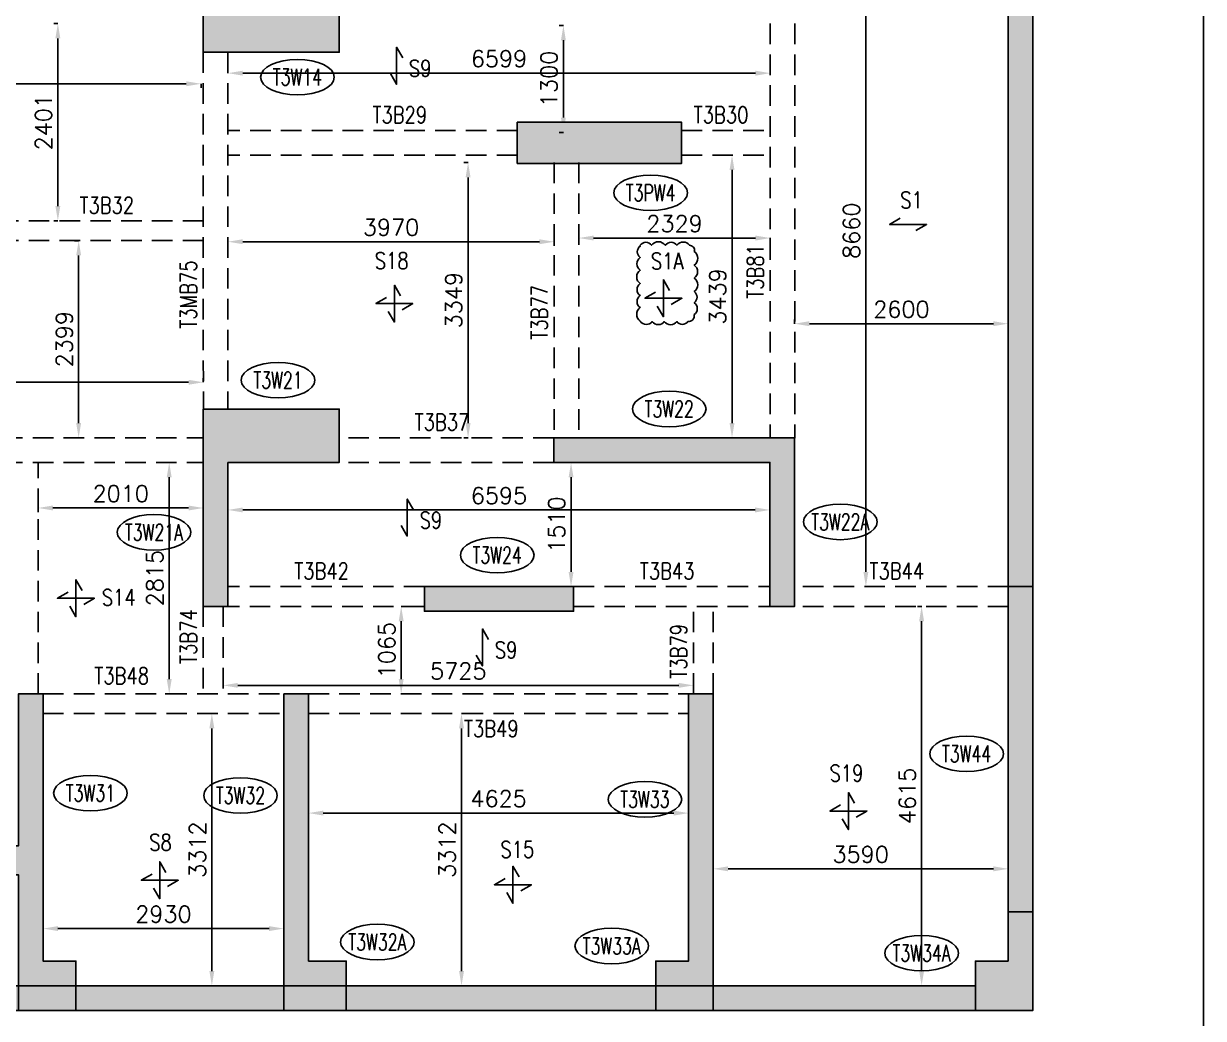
# Model space of a CAD drawing. Header units: millimetres. Extents: x 3105849 to 3692204, y 664613 to 1031566.
# Drawn here: x 3166426 to 3180783, y 676953 to 689056 of the extents above; entities that cross this region are included whole.
import ezdxf
from ezdxf.enums import TextEntityAlignment as Align

# ---------------------------------------------------------------- set-up
doc = ezdxf.new("R2010")
doc.units = ezdxf.units.MM
doc.header["$LTSCALE"] = 100
doc.header["$MEASUREMENT"] = 0
doc.linetypes.add('HIDDEN', pattern=[0.375, 0.25, -0.125])
for name, color, linetype in [('BEAM', 3, 'Continuous'), ('BEAM NO', 3, 'Continuous'), ('CLOUD R1 09.01.2026', 7, 'Continuous'), ('COL', 6, 'Continuous'), ('col solid', 20, 'Continuous'), ('COL-NO TOWR-T3', 8, 'Continuous'), ('POD BEAM', 3, 'Continuous'), ('PODIUM COL', 6, 'Continuous'), ('PODIUM COL SOLID', 20, 'Continuous'), ('RET. WALL', 6, 'Continuous'), ('SLABS NO T2', 3, 'Continuous'), ('SYMBOL', 1, 'Continuous')]:
    doc.layers.add(name, color=color, linetype=linetype)
doc.layers.add('RET. WALL HATCH', color=40, linetype='Continuous', lineweight=15)
doc.layers.add('SLAB NO', color=3, linetype='Continuous', lineweight=35)
doc.styles.add('romance', font='romans.shx')
doc.styles.add('ROMANS', font='romans.shx', dxfattribs={"width": 0.8})
doc.dimstyles.new('100T', dxfattribs={"dimtxt": 200, "dimasz": 180, "dimexe": 50, "dimexo": 50, "dimgap": 75, "dimtad": 1, "dimdec": 0, "dimzin": 0, "dimdsep": 46, "dimtxsty": 'romance', "dimcen": 0.09, "dimdle": 150, "dimclrd": 11, "dimclre": 11, "dimclrt": 2, "dimadec": 0, "dimazin": 0, "dimtfac": 1, "dimtdec": 0, "dimtofl": 0, "dimtmove": 0, "dimatfit": 3, "dimfxl": 1, "dimtolj": 1, "dimtzin": 0, "dimarcsym": 0})

# ---------------------------------------------------------------- blocks, each defined once
blk = doc.blocks.new('A$C08c7907b')
at = {"layer": 'COL-NO TOWR-T3', "color": 8}
blk.add_ellipse((-503, 194, 0), major_axis=(448, 0), ratio=0.482829, dxfattribs=at)
at = {"layer": 'COL-NO TOWR-T3', "color": 3, "style": 'ROMANS', "width": 0.8}
blk.add_attdef('12345', text='', height=200, dxfattribs=at).set_placement((-503, 194, 0), align=Align.MIDDLE_CENTER)
blk = doc.blocks.new('A$C7B313EF1')
at = {"layer": 'SYMBOL', "color": 2, "linetype": 'Continuous'}
for points in [[(300, 320), (225, 450), (225, 0), (150, 130)], [(130, 300), (0, 225), (450, 225), (320, 150)]]:
    blk.add_lwpolyline(points, dxfattribs=at)
blk = doc.blocks.new('A$C6DB00AAD')
at = {"layer": 'SYMBOL', "color": 2, "linetype": 'Continuous'}
blk.add_lwpolyline([(150, 320), (75, 450), (75, 0), (0, 130)], dxfattribs=at)
blk = doc.blocks.new('*D2773')
at = {"layer": 'Defpoints', "color": 0, "transparency": 16777216}
for p in [(3178408, 685405), (3175808, 682206, 0), (3178408, 682206, 0)]:
    blk.add_point(p, dxfattribs=at)
at = {"layer": 'SLABS NO T2', "color": 11, "lineweight": -2, "transparency": 16777216}
for p, q in [((3175808, 685404), (3175808, 685455)), ((3175988, 685405), (3178228, 685405)), ((3178408, 685404), (3178408, 685455))]:
    blk.add_line(p, q, dxfattribs=at)
at = {"layer": 'SLABS NO T2', "color": 11, "transparency": 16777216}
for points in [[(3175988, 685435), (3175988, 685375), (3175808, 685405)], [(3178228, 685435), (3178228, 685375), (3178408, 685405)]]:
    blk.add_solid(points, dxfattribs=at)
at = {"layer": 'SLABS NO T2', "color": 2, "transparency": 16777216, "insert": (3177108, 685580), "char_height": 200, "attachment_point": 5, "style": 'romance'}
blk.add_mtext('\\A1;2600', dxfattribs=at)
blk = doc.blocks.new('*D2774')
at = {"layer": 'Defpoints', "color": 0, "transparency": 16777216}
for p in [(3175808, 690866, 0), (3175808, 682206, 0), (3176676, 682206)]:
    blk.add_point(p, dxfattribs=at)
at = {"layer": 'SLABS NO T2', "color": 11, "lineweight": -2, "transparency": 16777216}
for p, q in [((3176675, 690866), (3176726, 690866)), ((3176676, 690686), (3176676, 682386)), ((3176675, 682206), (3176726, 682206))]:
    blk.add_line(p, q, dxfattribs=at)
at = {"layer": 'SLABS NO T2', "color": 11, "transparency": 16777216}
for points in [[(3176646, 690686), (3176706, 690686), (3176676, 690866)], [(3176646, 682386), (3176706, 682386), (3176676, 682206)]]:
    blk.add_solid(points, dxfattribs=at)
at = {"layer": 'SLABS NO T2', "color": 2, "transparency": 16777216, "insert": (3176501, 686536), "char_height": 200, "attachment_point": 5, "rotation": 90, "style": 'romance'}
blk.add_mtext('\\A1;8660', dxfattribs=at)
blk = doc.blocks.new('*D2775')
at = {"layer": 'Defpoints', "color": 0, "transparency": 16777216}
for p in [(3172995, 689033), (3174954, 689033), (3174954, 687733, 0)]:
    blk.add_point(p, dxfattribs=at)
at = {"layer": 'SLABS NO T2', "color": 11, "lineweight": -2, "transparency": 16777216}
for p, q in [((3172996, 689033), (3172945, 689033)), ((3172995, 687913), (3172995, 688853)), ((3172996, 687733), (3172945, 687733))]:
    blk.add_line(p, q, dxfattribs=at)
at = {"layer": 'SLABS NO T2', "color": 11, "transparency": 16777216}
for points in [[(3172965, 688853), (3173025, 688853), (3172995, 689033)], [(3172965, 687913), (3173025, 687913), (3172995, 687733)]]:
    blk.add_solid(points, dxfattribs=at)
at = {"layer": 'SLABS NO T2', "color": 2, "transparency": 16777216, "insert": (3172820, 688383), "char_height": 200, "attachment_point": 5, "rotation": 90, "style": 'romance'}
blk.add_mtext('\\A1;1300', dxfattribs=at)
blk = doc.blocks.new('*D2776')
at = {"layer": 'Defpoints', "color": 0, "transparency": 16777216}
for p in [(3175512, 688453), (3168913, 687755, 0), (3175512, 687756, 0)]:
    blk.add_point(p, dxfattribs=at)
at = {"layer": 'SLABS NO T2', "color": 11, "lineweight": -2, "transparency": 16777216}
for p, q in [((3168913, 688452), (3168913, 688503)), ((3169093, 688453), (3175332, 688453)), ((3175512, 688452), (3175512, 688503))]:
    blk.add_line(p, q, dxfattribs=at)
at = {"layer": 'SLABS NO T2', "color": 11, "transparency": 16777216}
for points in [[(3169093, 688483), (3169093, 688423), (3168913, 688453)], [(3175332, 688483), (3175332, 688423), (3175512, 688453)]]:
    blk.add_solid(points, dxfattribs=at)
at = {"layer": 'SLABS NO T2', "color": 2, "transparency": 16777216, "insert": (3172212, 688628), "char_height": 200, "attachment_point": 5, "style": 'romance'}
blk.add_mtext('\\A1;6599', dxfattribs=at)
blk = doc.blocks.new('*D2777')
at = {"layer": 'Defpoints', "color": 0, "transparency": 16777216}
for p in [(3168913, 687455, 0), (3172883, 687365), (3172883, 686402)]:
    blk.add_point(p, dxfattribs=at)
at = {"layer": 'SLABS NO T2', "color": 11, "lineweight": -2, "transparency": 16777216}
for p, q in [((3168913, 686403), (3168913, 686352)), ((3169093, 686402), (3172703, 686402)), ((3172883, 686403), (3172883, 686352))]:
    blk.add_line(p, q, dxfattribs=at)
at = {"layer": 'SLABS NO T2', "color": 11, "transparency": 16777216}
for points in [[(3169093, 686432), (3169093, 686372), (3168913, 686402)], [(3172703, 686432), (3172703, 686372), (3172883, 686402)]]:
    blk.add_solid(points, dxfattribs=at)
at = {"layer": 'SLABS NO T2', "color": 2, "transparency": 16777216, "insert": (3170898, 686577), "char_height": 200, "attachment_point": 5, "style": 'romance'}
blk.add_mtext('\\A1;3970', dxfattribs=at)
blk = doc.blocks.new('*D2778')
at = {"layer": 'Defpoints', "color": 0, "transparency": 16777216}
for p in [(3171835, 687365), (3172883, 687365), (3172878, 684016)]:
    blk.add_point(p, dxfattribs=at)
at = {"layer": 'SLABS NO T2', "color": 11, "lineweight": -2, "transparency": 16777216}
for p, q in [((3171836, 687365), (3171785, 687365)), ((3171835, 684196), (3171835, 687185)), ((3171836, 684016), (3171785, 684016))]:
    blk.add_line(p, q, dxfattribs=at)
at = {"layer": 'SLABS NO T2', "color": 11, "transparency": 16777216}
for points in [[(3171805, 687185), (3171865, 687185), (3171835, 687365)], [(3171805, 684196), (3171865, 684196), (3171835, 684016)]]:
    blk.add_solid(points, dxfattribs=at)
at = {"layer": 'SLABS NO T2', "color": 2, "transparency": 16777216, "insert": (3171660, 685691), "char_height": 200, "attachment_point": 5, "rotation": 90, "style": 'romance'}
blk.add_mtext('\\A1;3349', dxfattribs=at)
blk = doc.blocks.new('*D2779')
at = {"layer": 'Defpoints', "color": 0, "transparency": 16777216}
for p in [(3173183, 687365), (3175512, 687365), (3175512, 686447)]:
    blk.add_point(p, dxfattribs=at)
at = {"layer": 'SLABS NO T2', "color": 11, "lineweight": -2, "transparency": 16777216}
for p, q in [((3173183, 686448), (3173183, 686397)), ((3173363, 686447), (3175332, 686447)), ((3175512, 686448), (3175512, 686397))]:
    blk.add_line(p, q, dxfattribs=at)
at = {"layer": 'SLABS NO T2', "color": 11, "transparency": 16777216}
for points in [[(3173363, 686477), (3173363, 686417), (3173183, 686447)], [(3175332, 686477), (3175332, 686417), (3175512, 686447)]]:
    blk.add_solid(points, dxfattribs=at)
at = {"layer": 'SLABS NO T2', "color": 2, "transparency": 16777216, "insert": (3174347, 686622), "char_height": 200, "attachment_point": 5, "style": 'romance'}
blk.add_mtext('\\A1;2329', dxfattribs=at)
blk = doc.blocks.new('*D2780')
at = {"layer": 'Defpoints', "color": 0, "transparency": 16777216}
for p in [(3175512, 687456, 0), (3175047, 684016), (3175512, 684016)]:
    blk.add_point(p, dxfattribs=at)
at = {"layer": 'SLABS NO T2', "color": 11, "lineweight": -2, "transparency": 16777216}
for p, q in [((3175048, 687456), (3174997, 687456)), ((3175047, 687276), (3175047, 684196)), ((3175048, 684016), (3174997, 684016))]:
    blk.add_line(p, q, dxfattribs=at)
at = {"layer": 'SLABS NO T2', "color": 11, "transparency": 16777216}
for points in [[(3175017, 687276), (3175077, 687276), (3175047, 687456)], [(3175017, 684196), (3175077, 684196), (3175047, 684016)]]:
    blk.add_solid(points, dxfattribs=at)
at = {"layer": 'SLABS NO T2', "color": 2, "transparency": 16777216, "insert": (3174872, 685736), "char_height": 200, "attachment_point": 5, "rotation": 90, "style": 'romance'}
blk.add_mtext('\\A1;3439', dxfattribs=at)
blk = doc.blocks.new('*D2783')
at = {"layer": 'Defpoints', "color": 0, "transparency": 16777216}
for p in [(3163135, 689183, 0), (3168585, 689183, 0), (3168585, 688324)]:
    blk.add_point(p, dxfattribs=at)
at = {"layer": 'SLABS NO T2', "color": 11, "lineweight": -2, "transparency": 16777216}
for p, q in [((3163135, 688325), (3163135, 688274)), ((3163315, 688324), (3168405, 688324)), ((3168585, 688325), (3168585, 688274))]:
    blk.add_line(p, q, dxfattribs=at)
at = {"layer": 'SLABS NO T2', "color": 11, "transparency": 16777216}
for points in [[(3163315, 688354), (3163315, 688294), (3163135, 688324)], [(3168405, 688354), (3168405, 688294), (3168585, 688324)]]:
    blk.add_solid(points, dxfattribs=at)
at = {"layer": 'SLABS NO T2', "color": 2, "transparency": 16777216, "insert": (3165860, 688499), "char_height": 200, "attachment_point": 5, "style": 'romance'}
blk.add_mtext('\\A1;5450', dxfattribs=at)
blk = doc.blocks.new('*D2784')
at = {"layer": 'Defpoints', "color": 0, "transparency": 16777216}
for p in [(3168613, 689056, 0), (3166843, 686655), (3168613, 686655)]:
    blk.add_point(p, dxfattribs=at)
at = {"layer": 'SLABS NO T2', "color": 11, "lineweight": -2, "transparency": 16777216}
for p, q in [((3166844, 689056), (3166793, 689056)), ((3166843, 688876), (3166843, 686835)), ((3166844, 686655), (3166793, 686655))]:
    blk.add_line(p, q, dxfattribs=at)
at = {"layer": 'SLABS NO T2', "color": 11, "transparency": 16777216}
for points in [[(3166813, 688876), (3166873, 688876), (3166843, 689056)], [(3166813, 686835), (3166873, 686835), (3166843, 686655)]]:
    blk.add_solid(points, dxfattribs=at)
at = {"layer": 'SLABS NO T2', "color": 2, "transparency": 16777216, "insert": (3166668, 687856), "char_height": 200, "attachment_point": 5, "rotation": 90, "style": 'romance'}
blk.add_mtext('\\A1;2401', dxfattribs=at)
blk = doc.blocks.new('*D2785')
at = {"layer": 'Defpoints', "color": 0, "transparency": 16777216}
for p in [(3168613, 684692), (3163163, 684016, 0), (3168613, 684016, 0)]:
    blk.add_point(p, dxfattribs=at)
at = {"layer": 'SLABS NO T2', "color": 11, "lineweight": -2, "transparency": 16777216}
for p, q in [((3163163, 684692), (3163163, 684742)), ((3163343, 684692), (3168433, 684692)), ((3168613, 684692), (3168613, 684742))]:
    blk.add_line(p, q, dxfattribs=at)
at = {"layer": 'SLABS NO T2', "color": 11, "transparency": 16777216}
for points in [[(3163343, 684722), (3163343, 684662), (3163163, 684692)], [(3168433, 684722), (3168433, 684662), (3168613, 684692)]]:
    blk.add_solid(points, dxfattribs=at)
at = {"layer": 'SLABS NO T2', "color": 2, "transparency": 16777216, "insert": (3165888, 684867), "char_height": 200, "attachment_point": 5, "style": 'romance'}
blk.add_mtext('\\A1;5450', dxfattribs=at)
blk = doc.blocks.new('*D2786')
at = {"layer": 'Defpoints', "color": 0, "transparency": 16777216}
for p in [(3168613, 686415), (3167096, 684016), (3168613, 684016, 0)]:
    blk.add_point(p, dxfattribs=at)
at = {"layer": 'SLABS NO T2', "color": 11, "lineweight": -2, "transparency": 16777216}
for p, q in [((3167096, 686415), (3167046, 686415)), ((3167096, 686235), (3167096, 684196)), ((3167096, 684016), (3167046, 684016))]:
    blk.add_line(p, q, dxfattribs=at)
at = {"layer": 'SLABS NO T2', "color": 11, "transparency": 16777216}
for points in [[(3167066, 686235), (3167126, 686235), (3167096, 686415)], [(3167066, 684196), (3167126, 684196), (3167096, 684016)]]:
    blk.add_solid(points, dxfattribs=at)
at = {"layer": 'SLABS NO T2', "color": 2, "transparency": 16777216, "insert": (3166921, 685216), "char_height": 200, "attachment_point": 5, "rotation": 90, "style": 'romance'}
blk.add_mtext('\\A1;2399', dxfattribs=at)
blk = doc.blocks.new('*D2798')
at = {"layer": 'Defpoints', "color": 0, "transparency": 16777216}
for p in [(3166663, 680661, 0), (3169593, 680661, 0), (3169593, 678046)]:
    blk.add_point(p, dxfattribs=at)
at = {"layer": 'SLABS NO T2', "color": 11, "lineweight": -2, "transparency": 16777216}
for p, q in [((3166663, 678047), (3166663, 677996)), ((3166843, 678046), (3169413, 678046)), ((3169593, 678047), (3169593, 677996))]:
    blk.add_line(p, q, dxfattribs=at)
at = {"layer": 'SLABS NO T2', "color": 11, "transparency": 16777216}
for points in [[(3166843, 678076), (3166843, 678016), (3166663, 678046)], [(3169413, 678076), (3169413, 678016), (3169593, 678046)]]:
    blk.add_solid(points, dxfattribs=at)
at = {"layer": 'SLABS NO T2', "color": 2, "transparency": 16777216, "insert": (3168128, 678221), "char_height": 200, "attachment_point": 5, "style": 'romance'}
blk.add_mtext('\\A1;2930', dxfattribs=at)
blk = doc.blocks.new('*D2799')
at = {"layer": 'Defpoints', "color": 0, "transparency": 16777216}
for p in [(3169893, 680661, 0), (3174518, 680661, 0), (3174518, 679451)]:
    blk.add_point(p, dxfattribs=at)
at = {"layer": 'SLABS NO T2', "color": 11, "lineweight": -2, "transparency": 16777216}
for p, q in [((3169893, 679452), (3169893, 679401)), ((3170073, 679451), (3174338, 679451)), ((3174518, 679452), (3174518, 679401))]:
    blk.add_line(p, q, dxfattribs=at)
at = {"layer": 'SLABS NO T2', "color": 11, "transparency": 16777216}
for points in [[(3170073, 679481), (3170073, 679421), (3169893, 679451)], [(3174338, 679481), (3174338, 679421), (3174518, 679451)]]:
    blk.add_solid(points, dxfattribs=at)
at = {"layer": 'SLABS NO T2', "color": 2, "transparency": 16777216, "insert": (3172206, 679626), "char_height": 200, "attachment_point": 5, "style": 'romance'}
blk.add_mtext('\\A1;4625', dxfattribs=at)
blk = doc.blocks.new('*D2830')
at = {"layer": 'Defpoints', "color": 0, "transparency": 16777216}
for p in [(3166603, 683716, 0), (3168613, 683716, 0), (3168613, 683163)]:
    blk.add_point(p, dxfattribs=at)
at = {"layer": 'SLABS NO T2', "color": 11, "lineweight": -2, "transparency": 16777216}
for p, q in [((3166603, 683164), (3166603, 683113)), ((3166783, 683163), (3168433, 683163)), ((3168613, 683164), (3168613, 683113))]:
    blk.add_line(p, q, dxfattribs=at)
at = {"layer": 'SLABS NO T2', "color": 11, "transparency": 16777216}
for points in [[(3166783, 683193), (3166783, 683133), (3166603, 683163)], [(3168433, 683193), (3168433, 683133), (3168613, 683163)]]:
    blk.add_solid(points, dxfattribs=at)
at = {"layer": 'SLABS NO T2', "color": 2, "transparency": 16777216, "insert": (3167608, 683338), "char_height": 200, "attachment_point": 5, "style": 'romance'}
blk.add_mtext('\\A1;2010', dxfattribs=at)
blk = doc.blocks.new('*D2831')
at = {"layer": 'Defpoints', "color": 0, "transparency": 16777216}
for p in [(3168613, 683716, 0), (3168198, 680901), (3168613, 680901, 0)]:
    blk.add_point(p, dxfattribs=at)
at = {"layer": 'SLABS NO T2', "color": 11, "lineweight": -2, "transparency": 16777216}
for p, q in [((3168199, 683716), (3168148, 683716)), ((3168198, 683536), (3168198, 681081)), ((3168199, 680901), (3168148, 680901))]:
    blk.add_line(p, q, dxfattribs=at)
at = {"layer": 'SLABS NO T2', "color": 11, "transparency": 16777216}
for points in [[(3168168, 683536), (3168228, 683536), (3168198, 683716)], [(3168168, 681081), (3168228, 681081), (3168198, 680901)]]:
    blk.add_solid(points, dxfattribs=at)
at = {"layer": 'SLABS NO T2', "color": 2, "transparency": 16777216, "insert": (3168023, 682309), "char_height": 200, "attachment_point": 5, "rotation": 90, "style": 'romance'}
blk.add_mtext('\\A1;2815', dxfattribs=at)
blk = doc.blocks.new('*D2832')
at = {"layer": 'Defpoints', "color": 0, "transparency": 16777216}
for p in [(3169593, 680661, 0), (3168717, 677350), (3169593, 677350, 0)]:
    blk.add_point(p, dxfattribs=at)
at = {"layer": 'SLABS NO T2', "color": 11, "lineweight": -2, "transparency": 16777216}
for p, q in [((3168717, 680661), (3168667, 680661)), ((3168717, 680481), (3168717, 677530)), ((3168717, 677350), (3168667, 677350))]:
    blk.add_line(p, q, dxfattribs=at)
at = {"layer": 'SLABS NO T2', "color": 11, "transparency": 16777216}
for points in [[(3168687, 680481), (3168747, 680481), (3168717, 680661)], [(3168687, 677530), (3168747, 677530), (3168717, 677350)]]:
    blk.add_solid(points, dxfattribs=at)
at = {"layer": 'SLABS NO T2', "color": 2, "transparency": 16777216, "insert": (3168542, 679006), "char_height": 200, "attachment_point": 5, "rotation": 90, "style": 'romance'}
blk.add_mtext('\\A1;3312', dxfattribs=at)
blk = doc.blocks.new('*D2833')
at = {"layer": 'Defpoints', "color": 0, "transparency": 16777216}
for p in [(3169893, 680661, 0), (3169893, 677350), (3171755, 677350)]:
    blk.add_point(p, dxfattribs=at)
at = {"layer": 'SLABS NO T2', "color": 11, "lineweight": -2, "transparency": 16777216}
for p, q in [((3171754, 680661), (3171805, 680661)), ((3171755, 680481), (3171755, 677530)), ((3171754, 677350), (3171805, 677350))]:
    blk.add_line(p, q, dxfattribs=at)
at = {"layer": 'SLABS NO T2', "color": 11, "transparency": 16777216}
for points in [[(3171725, 680481), (3171785, 680481), (3171755, 680661)], [(3171725, 677530), (3171785, 677530), (3171755, 677350)]]:
    blk.add_solid(points, dxfattribs=at)
at = {"layer": 'SLABS NO T2', "color": 2, "transparency": 16777216, "insert": (3171580, 679006), "char_height": 200, "attachment_point": 5, "rotation": 90, "style": 'romance'}
blk.add_mtext('\\A1;3312', dxfattribs=at)
blk = doc.blocks.new('*D2834')
at = {"layer": 'Defpoints', "color": 0, "transparency": 16777216}
for p in [(3168853, 681966, 0), (3168853, 680901, 0), (3171021, 680901)]:
    blk.add_point(p, dxfattribs=at)
at = {"layer": 'SLABS NO T2', "color": 11, "lineweight": -2, "transparency": 16777216}
for p, q in [((3171020, 681966), (3171071, 681966)), ((3171021, 681786), (3171021, 681081)), ((3171020, 680901), (3171071, 680901))]:
    blk.add_line(p, q, dxfattribs=at)
at = {"layer": 'SLABS NO T2', "color": 11, "transparency": 16777216}
for points in [[(3170991, 681786), (3171051, 681786), (3171021, 681966)], [(3170991, 681081), (3171051, 681081), (3171021, 680901)]]:
    blk.add_solid(points, dxfattribs=at)
at = {"layer": 'SLABS NO T2', "color": 2, "transparency": 16777216, "insert": (3170846, 681434), "char_height": 200, "attachment_point": 5, "rotation": 90, "style": 'romance'}
blk.add_mtext('\\A1;1065', dxfattribs=at)
blk = doc.blocks.new('*D2835')
at = {"layer": 'Defpoints', "color": 0, "transparency": 16777216}
for p in [(3168853, 681005), (3168853, 680901, 0), (3174578, 680901, 0)]:
    blk.add_point(p, dxfattribs=at)
at = {"layer": 'SLABS NO T2', "color": 11, "lineweight": -2, "transparency": 16777216}
for p, q in [((3168853, 681004), (3168853, 681055)), ((3174398, 681005), (3169033, 681005)), ((3174578, 681004), (3174578, 681055))]:
    blk.add_line(p, q, dxfattribs=at)
at = {"layer": 'SLABS NO T2', "color": 11, "transparency": 16777216}
for points in [[(3169033, 681035), (3169033, 680975), (3168853, 681005)], [(3174398, 681035), (3174398, 680975), (3174578, 681005)]]:
    blk.add_solid(points, dxfattribs=at)
at = {"layer": 'SLABS NO T2', "color": 2, "transparency": 16777216, "insert": (3171716, 681180), "char_height": 200, "attachment_point": 5, "style": 'romance'}
blk.add_mtext('\\A1;5725', dxfattribs=at)
blk = doc.blocks.new('*D2836')
at = {"layer": 'Defpoints', "color": 0, "transparency": 16777216}
for p in [(3168913, 683716), (3175508, 683716), (3175508, 683139)]:
    blk.add_point(p, dxfattribs=at)
at = {"layer": 'SLABS NO T2', "color": 11, "lineweight": -2, "transparency": 16777216}
for p, q in [((3168913, 683140), (3168913, 683089)), ((3169093, 683139), (3175328, 683139)), ((3175508, 683140), (3175508, 683089))]:
    blk.add_line(p, q, dxfattribs=at)
at = {"layer": 'SLABS NO T2', "color": 11, "transparency": 16777216}
for points in [[(3169093, 683169), (3169093, 683109), (3168913, 683139)], [(3175328, 683169), (3175328, 683109), (3175508, 683139)]]:
    blk.add_solid(points, dxfattribs=at)
at = {"layer": 'SLABS NO T2', "color": 2, "transparency": 16777216, "insert": (3172211, 683314), "char_height": 200, "attachment_point": 5, "style": 'romance'}
blk.add_mtext('\\A1;6595', dxfattribs=at)
blk = doc.blocks.new('*D2837')
at = {"layer": 'Defpoints', "color": 0, "transparency": 16777216}
for p in [(3168913, 683716), (3168913, 682206, 0), (3173088, 682206)]:
    blk.add_point(p, dxfattribs=at)
at = {"layer": 'SLABS NO T2', "color": 11, "lineweight": -2, "transparency": 16777216}
for p, q in [((3173087, 683716), (3173138, 683716)), ((3173088, 683536), (3173088, 682386)), ((3173087, 682206), (3173138, 682206))]:
    blk.add_line(p, q, dxfattribs=at)
at = {"layer": 'SLABS NO T2', "color": 11, "transparency": 16777216}
for points in [[(3173058, 683536), (3173118, 683536), (3173088, 683716)], [(3173058, 682386), (3173118, 682386), (3173088, 682206)]]:
    blk.add_solid(points, dxfattribs=at)
at = {"layer": 'SLABS NO T2', "color": 2, "transparency": 16777216, "insert": (3172913, 682961), "char_height": 200, "attachment_point": 5, "rotation": 90, "style": 'romance'}
blk.add_mtext('\\A1;1510', dxfattribs=at)
blk = doc.blocks.new('*D2838')
at = {"layer": 'Defpoints', "color": 0, "transparency": 16777216}
for p in [(3174818, 680901, 0), (3178408, 680873, 0), (3178408, 678773)]:
    blk.add_point(p, dxfattribs=at)
at = {"layer": 'SLABS NO T2', "color": 11, "lineweight": -2, "transparency": 16777216}
for p, q in [((3174818, 678774), (3174818, 678723)), ((3174998, 678773), (3178228, 678773)), ((3178408, 678774), (3178408, 678723))]:
    blk.add_line(p, q, dxfattribs=at)
at = {"layer": 'SLABS NO T2', "color": 11, "transparency": 16777216}
for points in [[(3174998, 678803), (3174998, 678743), (3174818, 678773)], [(3178228, 678803), (3178228, 678743), (3178408, 678773)]]:
    blk.add_solid(points, dxfattribs=at)
at = {"layer": 'SLABS NO T2', "color": 2, "transparency": 16777216, "insert": (3176613, 678948), "char_height": 200, "attachment_point": 5, "style": 'romance'}
blk.add_mtext('\\A1;3590', dxfattribs=at)
blk = doc.blocks.new('*D2839')
at = {"layer": 'Defpoints', "color": 0, "transparency": 16777216}
for p in [(3178408, 681966, 0), (3177354, 677351), (3178396, 677351, 0)]:
    blk.add_point(p, dxfattribs=at)
at = {"layer": 'SLABS NO T2', "color": 11, "lineweight": -2, "transparency": 16777216}
for p, q in [((3177355, 681966), (3177304, 681966)), ((3177354, 681786), (3177354, 677531)), ((3177355, 677351), (3177304, 677351))]:
    blk.add_line(p, q, dxfattribs=at)
at = {"layer": 'SLABS NO T2', "color": 11, "transparency": 16777216}
for points in [[(3177324, 681786), (3177384, 681786), (3177354, 681966)], [(3177324, 677531), (3177384, 677531), (3177354, 677351)]]:
    blk.add_solid(points, dxfattribs=at)
at = {"layer": 'SLABS NO T2', "color": 2, "transparency": 16777216, "insert": (3177179, 679659), "char_height": 200, "attachment_point": 5, "rotation": 90, "style": 'romance'}
blk.add_mtext('\\A1;4615', dxfattribs=at)

msp = doc.modelspace()

# ---------------------------------------------------------------- hatches: boundary and pattern name
at = {"layer": 'col solid'}
h = msp.add_hatch(color=256, dxfattribs=at)
h.dxf.hatch_style = 1
h.paths.add_polyline_path([(3168913.1, 689356.4), (3170268.1, 689356.4), (3170268.1, 688706.4), (3168613.1, 688706.4), (3168613.1, 691106.4), (3168913.1, 691106.4)])
h = msp.add_hatch(color=256, dxfattribs=at)
h.dxf.hatch_style = 1
h.paths.add_polyline_path([(3168913.1, 683716.4), (3170268.1, 683716.4), (3170268.1, 684366.4), (3168613.1, 684366.4), (3168613.1, 681966.4), (3168913.1, 681966.4)])
h = msp.add_hatch(color=256, dxfattribs=at)
h.dxf.hatch_style = 1
h.paths.add_polyline_path([(3172878.1, 684016.4), (3175808.1, 684016.4), (3175808.1, 681966.4), (3175508.1, 681966.4), (3175508.1, 683716.4), (3172878.1, 683716.4)])
h = msp.add_hatch(color=256, dxfattribs=at)
h.dxf.hatch_style = 1
h.paths.add_polyline_path([(3171303.1, 682206.4), (3171303.1, 681906.4), (3173118.1, 681906.4), (3173118.1, 682206.4)])
h = msp.add_hatch(color=256, dxfattribs=at)
h.dxf.hatch_style = 1
h.paths.add_polyline_path([(3178408.1, 677651.4), (3178408.1, 682206.4), (3178708.1, 682206.4), (3178708.1, 677051.4), (3178008.1, 677051.4), (3178008.1, 677651.4)])
h = msp.add_hatch(color=256, dxfattribs=at)
h.dxf.hatch_style = 1
h.paths.add_polyline_path([(3166663.1, 680901.4), (3166363.1, 680901.4), (3166363.1, 679051.4), (3166038.1, 679051.4), (3166038.1, 678701.4), (3166363.1, 678701.4), (3166363.1, 677051.4), (3167063.1, 677051.4), (3167063.1, 677651.4), (3166663.1, 677651.4)])
h = msp.add_hatch(color=256, dxfattribs=at)
h.dxf.hatch_style = 1
h.paths.add_polyline_path([(3169893.1, 680901.4), (3169893.1, 677651.4), (3170353.1, 677651.4), (3170353.1, 677051.4), (3169593.1, 677051.4), (3169593.1, 680901.4)])
h = msp.add_hatch(color=256, dxfattribs=at)
h.dxf.hatch_style = 1
h.paths.add_polyline_path([(3174818.1, 680901.4), (3174818.1, 677051.4), (3174118.1, 677051.4), (3174118.1, 677651.4), (3174518.1, 677651.4), (3174518.1, 680901.4)])
at = {"layer": 'PODIUM COL SOLID'}
h = msp.add_hatch(color=256, dxfattribs=at)
h.dxf.hatch_style = 1
h.paths.add_polyline_path([(3172433.1, 687855.5), (3174433.1, 687855.5), (3174433.1, 687355.5), (3172433.1, 687355.5)])
at = {"layer": 'RET. WALL HATCH'}
h = msp.add_hatch(color=256, dxfattribs=at)
h.dxf.hatch_style = 1
h.paths.add_polyline_path([(3178708.1, 696356.4), (3178708.1, 678251.4), (3178408.1, 678251.4), (3178408.1, 696356.4)])
h = msp.add_hatch(color=256, dxfattribs=at)
h.dxf.hatch_style = 1
h.paths.add_polyline_path([(3105849.7, 677051.4), (3105849.6, 677353.9), (3105848.7, 677353.9), (3105848.7, 677351.4)])
h.paths.add_polyline_path([(3142728.1, 677351.4), (3142728.1, 677051.4), (3178008.1, 677051.4), (3178008.1, 677351.4), (3162443.1, 677351.4), (3162443.1, 677656.4), (3158993.1, 677656.4), (3158993.1, 677351.4)])

# ---------------------------------------------------------------- linework, layer by layer
at = {"layer": 'BEAM', "linetype": 'HIDDEN', "ltscale": 10}
for p, q in [((3163163.1, 684016.4, 0.3), (3168613.1, 684016.4, 0.3)), ((3163163.1, 683716.4, 0), (3168613.1, 683716.4, 0.3)), ((3166603.1, 680901.4), (3166603.1, 683716.4, 0.2)), ((3172878.1, 683716.4, 0.3), (3170268.1, 683716.4, 0.3)), ((3171303.1, 682206.4, 0.3), (3168913.1, 682206.4, 0.3)), ((3173118.1, 682206.4, 0.3), (3175508.1, 682206.4, 0.3)), ((3178408.1, 682206.4, 0.3), (3175808.1, 682206.4, 0.3)), ((3168613.1, 681966.4, 0.3), (3168613.1, 680901.4, 0.3)), ((3168853.1, 681966.4, 0.3), (3168853.1, 680901.4, 0.3)), ((3171303.1, 681966.4, 0.3), (3168913.1, 681966.4)), ((3173118.1, 681966.4, 0.3), (3175508.1, 681966.4, 0.3)), ((3174578.1, 680901.4, 0.3), (3174578.1, 681966.4, 0.3)), ((3174818.1, 680901.4, 0.3), (3174818.1, 681966.4, 0.3)), ((3178408.1, 681966.4, 0.3), (3175808.1, 681966.4, 0.3)), ((3166663.1, 680901.4, 0.3), (3169593.1, 680901.4)), ((3169893.1, 680901.4, 0.3), (3174518.1, 680901.4, 0.3)), ((3166663.1, 680661.4, 0.3), (3169593.1, 680661.4, 0.3)), ((3169893.1, 680661.4, 0.3), (3174518.1, 680661.4, 0.3))]:
    msp.add_line(p, q, dxfattribs=at)
at = {"layer": 'CLOUD R1 09.01.2026'}
msp.add_lwpolyline([(3173929.2, 686358.9, -0.5206), (3174068.6, 686358.9, -0.5206), (3174234.3, 686358.9, -0.5206), (3174376.9, 686358.9, -0.5206), (3174528.3, 686358.9, -0.5206), (3174586.6, 686282.6, -0.5206), (3174586.6, 686117.9, -0.5206), (3174586.6, 685958.9, -0.5206), (3174586.6, 685795.5, -0.5206), (3174586.6, 685660.4, -0.5206), (3174586.6, 685515.3, -0.5206), (3174509.1, 685431.6, -0.5206), (3174375.6, 685431.6, -0.5206), (3174222.7, 685431.6, -0.5206), (3174076.8, 685431.6, -0.5206), (3173929.2, 685437.2, -0.5206), (3173929.2, 685600.4, -0.5206), (3173929.2, 685746.1, -0.5206), (3173929.2, 685892.7, -0.5206), (3173929.2, 686055.1, -0.5206), (3173929.2, 686211.3, -0.5206), (3173929.2, 686347.4, -0.5206), (3173929.2, 686358.9, -0.5206)], format="xyb", close=True, dxfattribs=at)
at = {"layer": 'COL'}
for points in [[(3168913.1, 689356.4), (3170268.1, 689356.4), (3170268.1, 688706.4), (3168613.1, 688706.4), (3168613.1, 691106.4), (3168913.1, 691106.4)], [(3168913.1, 683716.4), (3170268.1, 683716.4), (3170268.1, 684366.4), (3168613.1, 684366.4), (3168613.1, 681966.4), (3168913.1, 681966.4)], [(3172878.1, 684016.4), (3175808.1, 684016.4), (3175808.1, 681966.4), (3175508.1, 681966.4), (3175508.1, 683716.4), (3172878.1, 683716.4)], [(3171303.1, 682206.4), (3171303.1, 681906.4), (3173118.1, 681906.4), (3173118.1, 682206.4)], [(3178408.1, 677651.4), (3178408.1, 682206.4), (3178708.1, 682206.4), (3178708.1, 677051.4), (3178008.1, 677051.4), (3178008.1, 677651.4)], [(3166663.1, 680901.4), (3166363.1, 680901.4), (3166363.1, 679051.4), (3166038.1, 679051.4), (3166038.1, 678701.4), (3166363.1, 678701.4), (3166363.1, 677051.4), (3167063.1, 677051.4), (3167063.1, 677651.4), (3166663.1, 677651.4)], [(3174818.1, 680901.4), (3174818.1, 677051.4), (3174118.1, 677051.4), (3174118.1, 677651.4), (3174518.1, 677651.4), (3174518.1, 680901.4)]]:
    msp.add_lwpolyline(points, close=True, dxfattribs=at)
msp.add_lwpolyline([(3169893.1, 680901.4), (3169893.1, 677651.4), (3170353.1, 677651.4), (3170353.1, 677051.4), (3169593.1, 677051.4), (3169593.1, 680901.4), (3169893.1, 680901.4)], dxfattribs=at)
at = {"layer": 'POD BEAM', "linetype": 'HIDDEN', "ltscale": 10}
for p, q in [((3175511.8, 689055.3), (3175511.7, 684013.4)), ((3175811.8, 689055.3), (3175811.7, 684013.4)), ((3168613.1, 688706.4, 0.3), (3168613.2, 684364.4, 0)), ((3168913.1, 688706.4, 0.3), (3168913.2, 684364.4, 0)), ((3172433.1, 687755.5, -0.3), (3168913.1, 687755.4, 0.2)), ((3174433.1, 687755.5, -0.3), (3175511.7, 687755.5, -0.1)), ((3172433.1, 687455.5, -0.3), (3168913.2, 687455.4, 0.2)), ((3174433.1, 687455.5, -0.3), (3175511.7, 687455.5, -0.1)), ((3172882.7, 687365.1), (3172882.6, 684013.4)), ((3173182.7, 687365.1), (3173182.6, 684013.4)), ((3168613.2, 686655.4), (3166313.1, 686655.4)), ((3168613.2, 686415.4), (3166313.1, 686415.4)), ((3172878.1, 684016.4, 0.3), (3170268.1, 684016.4, 0.3))]:
    msp.add_line(p, q, dxfattribs=at)
at = {"layer": 'PODIUM COL', "elevation": -0.3}
msp.add_lwpolyline([(3172433.1, 687855.5), (3174433.1, 687855.5), (3174433.1, 687355.5), (3172433.1, 687355.5)], close=True, dxfattribs=at)
at = {"layer": 'RET. WALL', "elevation": -0.3}
msp.add_lwpolyline([(3178708.1, 696356.4), (3178708.1, 678251.4), (3178408.1, 678251.4), (3178408.1, 696356.4)], close=True, dxfattribs=at)
msp.add_lwpolyline([(3142728.1, 677351.4), (3158993.1, 677351.4), (3158993.1, 677656.4), (3162443.1, 677656.4), (3162443.1, 677351.4), (3178008.1, 677351.4), (3178008.1, 677051.4), (3142728.1, 677051.4)], dxfattribs=at)
at = {"layer": 'SLABS NO T2', "color": 7}
msp.add_lwpolyline([(3138759.5, 700562.8), (3180783, 700562.8), (3180783, 664612.9), (3138759.5, 664612.9)], close=True, dxfattribs=at)

# ---------------------------------------------------------------- block references
at = {"layer": 'COL-NO TOWR-T3'}
ref = msp.add_blockref('A$C08c7907b', (3170261.1, 688209.9, 0), dxfattribs=at)
ref.add_attrib('12345', 'T3W14', dxfattribs={"color": 3, "height": 200, "style": 'ROMANS', "width": 0.7}).set_placement((3169758, 688403.8), align=Align.MIDDLE_CENTER)
ref = msp.add_blockref('A$C08c7907b', (3174559.8, 686802.8, 0), dxfattribs=at)
ref.add_attrib('12345', 'T3PW4', dxfattribs={"color": 3, "height": 200, "style": 'ROMANS', "width": 0.7}).set_placement((3174056.7, 686996.7), align=Align.MIDDLE_CENTER)
ref = msp.add_blockref('A$C08c7907b', (3170025.6, 684523.9, 0), dxfattribs=at)
ref.add_attrib('12345', 'T3W21', dxfattribs={"color": 3, "height": 200, "style": 'ROMANS', "width": 0.7}).set_placement((3169522.5, 684717.8), align=Align.MIDDLE_CENTER)
ref = msp.add_blockref('A$C08c7907b', (3174785.6, 684173.7, 0), dxfattribs=at)
ref.add_attrib('12345', 'T3W22', dxfattribs={"color": 3, "height": 200, "style": 'ROMANS', "width": 0.7}).set_placement((3174282.5, 684367.6), align=Align.MIDDLE_CENTER)
ref = msp.add_blockref('A$C08c7907b', (3176867.8, 682799.8, 0), dxfattribs=at)
ref.add_attrib('12345', 'T3W22A', dxfattribs={"color": 3, "height": 200, "style": 'ROMANS', "width": 0.7}).set_placement((3176364.6, 682993.7), align=Align.MIDDLE_CENTER)
ref = msp.add_blockref('A$C08c7907b', (3168515.6, 682672.8, 0), dxfattribs=at)
ref.add_attrib('12345', 'T3W21A', dxfattribs={"color": 3, "height": 200, "style": 'ROMANS', "width": 0.7}).set_placement((3168012.4, 682866.7), align=Align.MIDDLE_CENTER)
ref = msp.add_blockref('A$C08c7907b', (3172692.1, 682394.7, 0), dxfattribs=at)
ref.add_attrib('12345', 'T3W24', dxfattribs={"color": 3, "height": 200, "style": 'ROMANS', "width": 0.7}).set_placement((3172189, 682588.6), align=Align.MIDDLE_CENTER)
ref = msp.add_blockref('A$C08c7907b', (3178404.6, 679978, 0), dxfattribs=at)
ref.add_attrib('12345', 'T3W44', dxfattribs={"color": 3, "height": 200, "style": 'ROMANS', "width": 0.7}).set_placement((3177901.4, 680171.9), align=Align.MIDDLE_CENTER)
ref = msp.add_blockref('A$C08c7907b', (3167742.7, 679499.8, 0), dxfattribs=at)
ref.add_attrib('12345', 'T3W31', dxfattribs={"color": 3, "height": 200, "style": 'ROMANS', "width": 0.7}).set_placement((3167239.6, 679693.7), align=Align.MIDDLE_CENTER)
ref = msp.add_blockref('A$C08c7907b', (3169568.5, 679471.4, 0), dxfattribs=at)
ref.add_attrib('12345', 'T3W32', dxfattribs={"color": 3, "height": 200, "style": 'ROMANS', "width": 0.7}).set_placement((3169065.4, 679665.2), align=Align.MIDDLE_CENTER)
ref = msp.add_blockref('A$C08c7907b', (3174489.9, 679424.4, 0), dxfattribs=at)
ref.add_attrib('12345', 'T3W33', dxfattribs={"color": 3, "height": 200, "style": 'ROMANS', "width": 0.7}).set_placement((3173986.7, 679618.3), align=Align.MIDDLE_CENTER)
ref = msp.add_blockref('A$C08c7907b', (3171234.1, 677688.8, 0), dxfattribs=at)
ref.add_attrib('12345', 'T3W32A', dxfattribs={"color": 3, "height": 200, "style": 'ROMANS', "width": 0.7}).set_placement((3170731, 677882.7), align=Align.MIDDLE_CENTER)
ref = msp.add_blockref('A$C08c7907b', (3174086, 677640.6, 0), dxfattribs=at)
ref.add_attrib('12345', 'T3W33A', dxfattribs={"color": 3, "height": 200, "style": 'ROMANS', "width": 0.7}).set_placement((3173582.9, 677834.5), align=Align.MIDDLE_CENTER)
ref = msp.add_blockref('A$C08c7907b', (3177857.2, 677552.5, 0), dxfattribs=at)
ref.add_attrib('12345', 'T3W34A', dxfattribs={"color": 3, "height": 200, "style": 'ROMANS', "width": 0.7}).set_placement((3177354.1, 677746.4), align=Align.MIDDLE_CENTER)
at = {"layer": 'SYMBOL', "linetype": 'ByBlock'}
for name, p in [('A$C6DB00AAD', (3170890.5, 688318.8, 0)), ('A$C7B313EF1', (3170712.5, 685423.7)), ('A$C7B313EF1', (3173987.2, 685489.1)), ('A$C6DB00AAD', (3171020.6, 682821.8, 0)), ('A$C7B313EF1', (3166838, 681839.9)), ('A$C6DB00AAD', (3171935.2, 681242, 0)), ('A$C7B313EF1', (3176238.3, 679250.4)), ('A$C7B313EF1', (3167858.7, 678409)), ('A$C7B313EF1', (3172155, 678353.8))]:
    msp.add_blockref(name, p, dxfattribs=at)
at = {"layer": 'SYMBOL', "linetype": 'ByBlock', "rotation": 270}
msp.add_blockref('A$C6DB00AAD', (3176964.6, 686687.4, 0), dxfattribs=at)

# ---------------------------------------------------------------- texts
at = {"layer": 'BEAM NO', "ltscale": 50, "style": 'ROMANS', "width": 0.8}
for s, p in [('T3B29', (3170671.7, 687845.8, -0.5)), ('T3B30', (3174580.9, 687845.9, -0.6)), ('T3B32', (3167106.4, 686745.7, -0.4)), ('T3B37', (3171184.6, 684106.7, -0.1)), ('T3B42', (3169719.6, 682296.7, -0.1)), ('T3B43', (3173924.6, 682296.7, -0.1)), ('T3B44', (3176719.6, 682296.7, -0.1)), ('T3B48', (3167287.1, 681020.9, -0.9)), ('T3B49', (3171785.5, 680377.5, -0.9))]:
    msp.add_text(s, height=200, dxfattribs=at).set_placement(p)
for s, p in [('T3B81', (3175431.8, 685707.7, -1)), ('T3MB75', (3168533.3, 685344, -0.9)), ('T3B77', (3172802.7, 685210.8, -1)), ('T3B74', (3168533.2, 681265.2, -0.7)), ('T3B79', (3174498.2, 681086.6, -0.7))]:
    msp.add_text(s, height=200, rotation=90, dxfattribs=at).set_placement(p)
at = {"layer": 'SLAB NO', "ltscale": 50, "style": 'ROMANS', "width": 0.8}
for s, p in [('S9', (3171115.5, 688412.1, -1)), ('S1', (3177093.8, 686810.1, -1)), ('S18', (3170700.2, 686071.3, -1)), ('S1A', (3174060.3, 686066.6, -1)), ('S9', (3171245.6, 682915, -1)), ('S14', (3167378.4, 681974.7, -1)), ('S9', (3172160.2, 681335.2, -1)), ('S19', (3176234.7, 679836.5, -1)), ('S8', (3167955.1, 678995.2, -1.4)), ('S15', (3172229.1, 678908.7, -1))]:
    msp.add_text(s, height=200, dxfattribs=at).set_placement(p)

# ---------------------------------------------------------------- dimensions: what is measured, and where the dimension line sits
at = {"layer": 'SLABS NO T2'}
for base, p1, p2, picture, middle in [((3176675.5, 682206.4), (3175808.1, 690866.4, 0.3), (3175808.1, 682206.4, 0.3), '*D2774', (3176500.5, 686536.4)), ((3166843, 686655.4), (3168613.1, 689056.4, 0.3), (3168613.2, 686655.4), '*D2784', (3166668, 687855.9)), ((3172994.8, 689033), (3174954.1, 687733.2, -0.1), (3174954.1, 689033), '*D2775', (3172819.8, 688383.1)), ((3175047.1, 684016.4), (3175511.7, 687455.5, -0.1), (3175511.7, 684016.4), '*D2780', (3174872.1, 685735.9)), ((3171834.8, 687365.1), (3172878.1, 684016.4), (3172882.7, 687365.1), '*D2778', (3171659.8, 685690.8)), ((3167095.5, 684016.4), (3168613.2, 686415.4), (3168613.1, 684016.4, 0.3), '*D2786', (3166920.5, 685215.9)), ((3168198.1, 680901.4), (3168613.1, 683716.4, 0.3), (3168613.1, 680901.4, 0.3), '*D2831', (3168023.1, 682308.9)), ((3173088.2, 682206.4), (3168913.1, 683716.4), (3168913.1, 682206.4, 0.3), '*D2837', (3172913.2, 682961.4)), ((3171020.7, 680901.4), (3168853.1, 681966.4, 0.3), (3168853.1, 680901.4, 0.3), '*D2834', (3170845.7, 681433.9)), ((3177354.1, 677351.4), (3178408.1, 681966.4, 0.3), (3178396.2, 677351.4, -0.3), '*D2839', (3177179.1, 679658.9)), ((3168716.5, 677349.7), (3169593.1, 680661.4, 0.3), (3169593.1, 677349.7, 0.3), '*D2832', (3168541.5, 679005.6)), ((3171755.1, 677349.7), (3169893.1, 680661.4, 0.3), (3169893.1, 677349.7), '*D2833', (3171580.1, 679005.6))]:
    dim = msp.add_linear_dim(base=base, p1=p1, p2=p2, angle=90, dimstyle='100T', override={"dimfxl": 0.75, "dimfxlon": 1}, dxfattribs=at)
    dim.commit()
    dim.dimension.update_dxf_attribs({"geometry": picture, "text_midpoint": middle})
for base, p1, p2, picture, middle in [((3168585.1, 688323.8), (3163135.1, 689182.6, 0.3), (3168585.1, 689182.6, 0.3), '*D2783', (3165860.1, 688498.8)), ((3175511.7, 688452.8), (3168913.1, 687755.4, 0.2), (3175511.7, 687755.5, -0.1), '*D2776', (3172212.4, 688627.8)), ((3172882.6557, 686402.2009), (3168913.1501, 687455.4438, 0.1756), (3172882.6557, 687365.14), '*D2777', (3170897.9029, 686577.2009)), ((3175511.7, 686446.8), (3173182.7, 687365.1), (3175511.7, 687365.1), '*D2779', (3174347.2, 686621.8)), ((3178408.1, 685404.9), (3175808.1, 682206.4, 0.3), (3178408.1, 682206.4, 0.3), '*D2773', (3177108.1, 685579.9)), ((3168613.1, 684692.3), (3163163.1, 684016.4, 0.3), (3168613.1, 684016.4, 0.3), '*D2785', (3165888.1, 684867.3)), ((3168613.1, 683162.9), (3166603.1, 683716.4, 0.2), (3168613.1, 683716.4, 0.3), '*D2830', (3167608.1, 683337.9)), ((3175508.1, 683139), (3168913.1, 683716.4), (3175508.1, 683716.4), '*D2836', (3172210.6, 683314)), ((3168853.1, 681004.5), (3174578.1, 680901.4, 0.3), (3168853.1, 680901.4, 0.3), '*D2835', (3171715.6, 681179.5)), ((3178408.1, 678772.9), (3174818.1, 680901.4, 0.3), (3178408.1, 680872.7, 0.3), '*D2838', (3176613.1, 678947.9)), ((3169593.1, 678046.4), (3166663.1, 680661.4, 0.3), (3169593.1, 680661.4, 0.3), '*D2798', (3168128.1, 678221.4)), ((3174518.1, 679450.9), (3169893.1, 680661.4, 0.3), (3174518.1, 680661.4, 0.3), '*D2799', (3172205.6, 679625.9))]:
    dim = msp.add_linear_dim(base=base, p1=p1, p2=p2, dimstyle='100T', override={"dimfxl": 0.75, "dimfxlon": 1}, dxfattribs=at)
    dim.commit()
    dim.dimension.update_dxf_attribs({"geometry": picture, "text_midpoint": middle})

doc.saveas('drawing.dxf')
